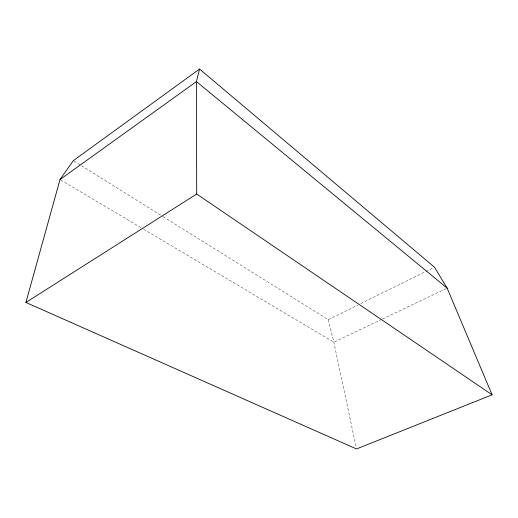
<?xml version="1.0" encoding="UTF-8"?>
<svg xmlns="http://www.w3.org/2000/svg" width="518" height="518" viewBox="0 0 518 518"><rect width="100%" height="100%" fill="white"/><g stroke="black" fill="none" stroke-linecap="round" stroke-linejoin="round"><path stroke-width="0.39" stroke-dasharray="2.59 1.94" d="M163.099 216.666L328.276 319.684L357.906 305.05M360.793 303.626L425.11 271.859M425.828 271.503L433.054 267.929M381.772 319.334L333.832 342.204L143.402 229.092M382.498 318.991L447.151 288.15M60.697 179.973L142.709 228.678M73.996 161.092L80.847 165.365M81.533 165.792L162.412 216.239M328.276 319.684L333.832 342.204L356.339 448.161"/><path stroke-width="0.78" d="M199.547 69.049L196.439 81.579L196.698 194.023L492.1 394.813L356.507 448.951L25.9 302.46L60.004 179.558L73.31 160.664L199.547 69.049L434.498 267.217L447.151 288.15L492.1 394.813M60.004 179.558L196.439 81.579L447.151 288.15M25.9 302.46L196.698 194.023"/></g></svg>
